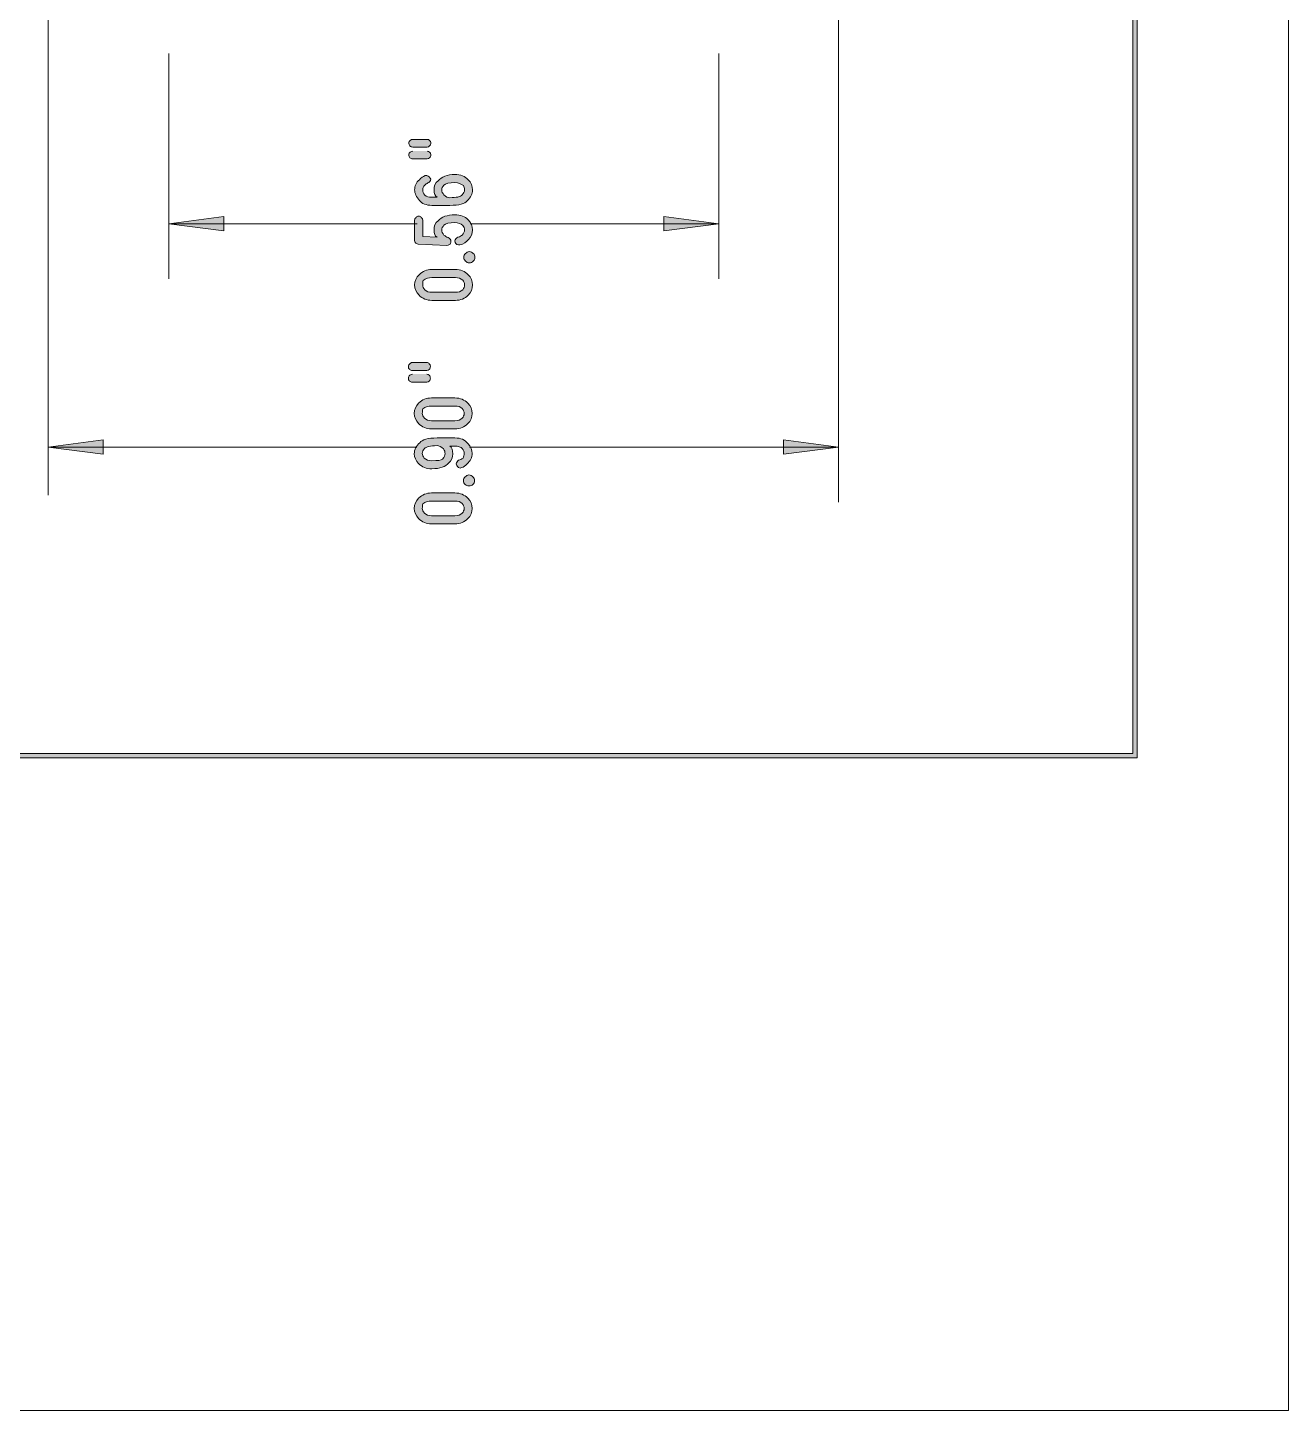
# Model space of a CAD drawing. Header units: inches. Extents: x -1525 to 612, y 0 to 1008.
# Drawn here: x -226.2 to -20, y 0 to 226.2 of the extents above; entities that cross this region are included whole.
import ezdxf

# ---------------------------------------------------------------- set-up
doc = ezdxf.new("R2010")
doc.units = ezdxf.units.IN
doc.header["$MEASUREMENT"] = 0
doc.layers.add('Layer 1', color=7, linetype='Continuous', lineweight=0)

# ---------------------------------------------------------------- blocks, each defined once
blk = doc.blocks.new('Block_2')
at = {"layer": 'Layer 1', "true_color": 0x000000, "transparency": 33554687}
h = blk.add_hatch(color=18, dxfattribs=at)
h.dxf.hatch_style = 2
h.paths.add_polyline_path([(-44.72, 413.52), (-45.44, 412.8), (-45.44, 107.46), (-349.1, 107.46), (-349.1, 412.8), (-45.44, 412.8), (-44.72, 413.52), (-349.82, 413.52), (-349.82, 106.74), (-44.72, 106.74), (-44.72, 413.52)])
h = blk.add_hatch(color=18, dxfattribs=at)
h.dxf.hatch_style = 2
edge = h.paths.add_edge_path()
edge.add_spline(control_points=[(-160.1, 185.28), (-160.58, 185.28), (-161.06, 185.16), (-161.54, 184.8), (-161.6, 184.62), (-161.6, 184.38), (-161.6, 184.08), (-161.6, 183.78), (-161.48, 183.54), (-161.24, 183.3), (-161, 183), (-160.58, 182.88), (-160.1, 182.88), (-160.1, 182.88), (-156.26, 182.88), (-156.26, 182.88), (-155.78, 182.88), (-155.36, 183), (-155.06, 183.3), (-154.88, 183.54), (-154.76, 183.78), (-154.76, 184.08), (-154.76, 184.38), (-154.88, 184.62), (-155.06, 184.86), (-155.36, 185.16), (-155.78, 185.28), (-156.26, 185.28), (-156.26, 185.28), (-160.1, 185.28), (-160.1, 185.28)], knot_values=[0, 0, 0, 0, 1, 1, 1, 2, 2, 2, 3, 3, 3, 4, 4, 4, 5, 5, 5, 6, 6, 6, 7, 7, 7, 8, 8, 8, 9, 9, 9, 10, 10, 10, 10], degree=3, periodic=0)
edge = h.paths.add_edge_path()
edge.add_spline(control_points=[(-156.26, 186.6), (-155.42, 186.6), (-154.7, 186.3), (-154.16, 185.76), (-153.68, 185.28), (-153.44, 184.74), (-153.44, 184.08), (-153.44, 183.42), (-153.68, 182.88), (-154.16, 182.4), (-154.7, 181.86), (-155.42, 181.56), (-156.26, 181.56), (-156.26, 181.56), (-160.1, 181.56), (-160.1, 181.56), (-160.94, 181.56), (-161.66, 181.86), (-162.2, 182.4), (-162.68, 182.88), (-162.92, 183.42), (-162.92, 184.08), (-162.92, 184.74), (-162.68, 185.28), (-162.2, 185.76), (-161.6, 186.3), (-160.94, 186.6), (-160.1, 186.6), (-160.1, 186.6), (-156.26, 186.6), (-156.26, 186.6)], knot_values=[0, 0, 0, 0, 1, 1, 1, 2, 2, 2, 3, 3, 3, 4, 4, 4, 5, 5, 5, 6, 6, 6, 7, 7, 7, 8, 8, 8, 9, 9, 9, 10, 10, 10, 10], degree=3, periodic=0)
edge = h.paths.add_edge_path()
edge.add_spline(control_points=[(-153.32, 187.98), (-153.5, 187.8), (-153.74, 187.68), (-153.98, 187.68), (-154.22, 187.68), (-154.4, 187.8), (-154.58, 187.98), (-154.76, 188.16), (-154.88, 188.34), (-154.88, 188.58), (-154.88, 188.88), (-154.76, 189.06), (-154.58, 189.24), (-154.4, 189.42), (-154.22, 189.54), (-153.98, 189.54), (-153.74, 189.54), (-153.5, 189.42), (-153.32, 189.24), (-153.14, 189.06), (-153.08, 188.88), (-153.08, 188.58), (-153.08, 188.34), (-153.14, 188.16), (-153.32, 187.98)], knot_values=[0, 0, 0, 0, 1, 1, 1, 2, 2, 2, 3, 3, 3, 4, 4, 4, 5, 5, 5, 6, 6, 6, 7, 7, 7, 8, 8, 8, 8], degree=3, periodic=0)
edge = h.paths.add_edge_path()
edge.add_spline(control_points=[(-155.54, 190.62), (-155.66, 190.62), (-155.72, 190.62), (-155.72, 190.62), (-156.14, 190.74), (-156.32, 190.92), (-156.32, 191.28), (-156.32, 191.52), (-156.14, 191.76), (-155.84, 191.88), (-155.48, 192), (-155.24, 192.12), (-155.12, 192.24), (-154.88, 192.54), (-154.76, 192.78), (-154.76, 193.08), (-154.76, 193.32), (-154.88, 193.62), (-155.06, 193.8), (-155.36, 194.1), (-155.78, 194.28), (-156.32, 194.28), (-157.22, 194.28), (-157.88, 194.16), (-158.12, 193.86), (-158.36, 193.62), (-158.48, 193.32), (-158.48, 193.08), (-158.48, 192.78), (-158.36, 192.54), (-158.12, 192.24), (-157.88, 192.06), (-157.7, 191.88), (-157.46, 191.82), (-157.28, 191.76), (-157.22, 191.7), (-157.1, 191.58), (-157.04, 191.46), (-156.98, 191.34), (-156.98, 191.16), (-156.98, 190.98), (-157.04, 190.8), (-157.22, 190.68), (-157.34, 190.62), (-157.46, 190.56), (-157.64, 190.56), (-157.64, 190.56), (-162.32, 190.74), (-162.32, 190.74), (-162.44, 190.74), (-162.62, 190.8), (-162.74, 190.92), (-162.86, 191.04), (-162.92, 191.22), (-162.92, 191.34), (-162.92, 191.34), (-162.92, 194.7), (-162.92, 194.7), (-162.92, 194.88), (-162.86, 195), (-162.68, 195.12), (-162.56, 195.24), (-162.44, 195.36), (-162.26, 195.36), (-162.08, 195.36), (-161.96, 195.24), (-161.84, 195.12), (-161.66, 195), (-161.6, 194.88), (-161.6, 194.7), (-161.6, 194.7), (-161.6, 192), (-161.6, 192), (-161.6, 192), (-159.26, 191.88), (-159.26, 191.88), (-159.62, 192.12), (-159.74, 192.48), (-159.74, 193.08), (-159.74, 193.68), (-159.56, 194.22), (-159.08, 194.58), (-158.54, 195.24), (-157.58, 195.54), (-156.32, 195.54), (-155.42, 195.54), (-154.7, 195.3), (-154.16, 194.76), (-153.68, 194.28), (-153.44, 193.68), (-153.44, 193.08), (-153.44, 192.42), (-153.68, 191.94), (-154.1, 191.52), (-154.46, 191.1), (-154.94, 190.8), (-155.54, 190.62)], knot_values=[0, 0, 0, 0, 1, 1, 1, 2, 2, 2, 3, 3, 3, 4, 4, 4, 5, 5, 5, 6, 6, 6, 7, 7, 7, 8, 8, 8, 9, 9, 9, 10, 10, 10, 11, 11, 11, 12, 12, 12, 13, 13, 13, 14, 14, 14, 15, 15, 15, 16, 16, 16, 17, 17, 17, 18, 18, 18, 19, 19, 19, 20, 20, 20, 21, 21, 21, 22, 22, 22, 23, 23, 23, 24, 24, 24, 25, 25, 25, 26, 26, 26, 27, 27, 27, 28, 28, 28, 29, 29, 29, 30, 30, 30, 31, 31, 31, 32, 32, 32, 32], degree=3, periodic=0)
edge = h.paths.add_edge_path()
edge.add_spline(control_points=[(-154.76, 199.62), (-154.76, 199.92), (-154.82, 200.16), (-154.94, 200.34), (-155.3, 200.64), (-155.78, 200.82), (-156.32, 200.82), (-157.22, 200.82), (-157.88, 200.7), (-158.12, 200.4), (-158.36, 200.16), (-158.48, 199.92), (-158.48, 199.62), (-158.48, 199.38), (-158.36, 199.08), (-158.12, 198.84), (-157.82, 198.48), (-157.46, 198.36), (-157.16, 198.36), (-156.08, 198.36), (-155.42, 198.48), (-155.12, 198.84), (-154.88, 199.08), (-154.76, 199.32), (-154.76, 199.62)], knot_values=[0, 0, 0, 0, 1, 1, 1, 2, 2, 2, 3, 3, 3, 4, 4, 4, 5, 5, 5, 6, 6, 6, 7, 7, 7, 8, 8, 8, 8], degree=3, periodic=0)
edge = h.paths.add_edge_path()
edge.add_spline(control_points=[(-156.32, 202.14), (-155.42, 202.14), (-154.7, 201.84), (-154.16, 201.3), (-153.68, 200.82), (-153.44, 200.28), (-153.44, 199.62), (-153.44, 199.02), (-153.74, 198.42), (-154.28, 197.88), (-154.7, 197.34), (-155.66, 197.1), (-157.16, 197.1), (-157.16, 197.1), (-160.1, 197.1), (-160.1, 197.1), (-161.06, 197.1), (-161.72, 197.4), (-162.14, 197.88), (-162.62, 198.48), (-162.92, 199.08), (-162.92, 199.62), (-162.92, 200.28), (-162.68, 200.82), (-162.14, 201.3), (-161.9, 201.6), (-161.54, 201.84), (-161.18, 201.96), (-161.06, 201.96), (-161, 201.96), (-160.94, 201.96), (-160.58, 201.9), (-160.4, 201.66), (-160.28, 201.36), (-160.34, 201.06), (-160.52, 200.88), (-160.76, 200.76), (-160.94, 200.64), (-161.12, 200.58), (-161.24, 200.4), (-161.48, 200.16), (-161.6, 199.92), (-161.6, 199.62), (-161.6, 199.38), (-161.48, 199.08), (-161.24, 198.78), (-161, 198.54), (-160.64, 198.42), (-160.1, 198.42), (-160.1, 198.42), (-159.26, 198.42), (-159.26, 198.42), (-159.56, 198.66), (-159.74, 199.02), (-159.74, 199.62), (-159.74, 200.28), (-159.56, 200.76), (-159.08, 201.12), (-158.54, 201.78), (-157.58, 202.14), (-156.32, 202.14)], knot_values=[0, 0, 0, 0, 1, 1, 1, 2, 2, 2, 3, 3, 3, 4, 4, 4, 5, 5, 5, 6, 6, 6, 7, 7, 7, 8, 8, 8, 9, 9, 9, 10, 10, 10, 11, 11, 11, 12, 12, 12, 13, 13, 13, 14, 14, 14, 15, 15, 15, 16, 16, 16, 17, 17, 17, 18, 18, 18, 19, 19, 19, 20, 20, 20, 20], degree=3, periodic=0)
edge = h.paths.add_edge_path()
edge.add_spline(control_points=[(-160.88, 207.9), (-160.7, 207.9), (-160.58, 207.84), (-160.46, 207.72), (-160.34, 207.6), (-160.28, 207.48), (-160.28, 207.24), (-160.28, 207.06), (-160.34, 206.94), (-160.46, 206.82), (-160.58, 206.7), (-160.7, 206.64), (-160.88, 206.64), (-160.88, 206.64), (-163.22, 206.64), (-163.22, 206.64), (-163.4, 206.64), (-163.58, 206.7), (-163.7, 206.82), (-163.82, 206.94), (-163.88, 207.12), (-163.88, 207.24), (-163.88, 207.48), (-163.82, 207.6), (-163.64, 207.72), (-163.52, 207.84), (-163.4, 207.9), (-163.22, 207.9), (-163.22, 207.9), (-160.88, 207.9), (-160.88, 207.9)], knot_values=[0, 0, 0, 0, 1, 1, 1, 2, 2, 2, 3, 3, 3, 4, 4, 4, 5, 5, 5, 6, 6, 6, 7, 7, 7, 8, 8, 8, 9, 9, 9, 10, 10, 10, 10], degree=3, periodic=0)
edge = h.paths.add_edge_path()
edge.add_spline(control_points=[(-160.88, 205.98), (-160.7, 205.98), (-160.58, 205.92), (-160.46, 205.8), (-160.34, 205.68), (-160.28, 205.56), (-160.28, 205.38), (-160.28, 205.2), (-160.34, 205.02), (-160.46, 204.9), (-160.58, 204.78), (-160.7, 204.72), (-160.88, 204.72), (-160.88, 204.72), (-163.22, 204.72), (-163.22, 204.72), (-163.4, 204.72), (-163.58, 204.78), (-163.7, 204.9), (-163.82, 205.02), (-163.88, 205.2), (-163.88, 205.38), (-163.88, 205.56), (-163.82, 205.68), (-163.64, 205.8), (-163.52, 205.92), (-163.4, 205.98), (-163.22, 205.98)], knot_values=[0, 0, 0, 0, 1, 1, 1, 2, 2, 2, 3, 3, 3, 4, 4, 4, 5, 5, 5, 6, 6, 6, 7, 7, 7, 8, 8, 8, 9, 9, 9, 9], degree=3, periodic=0)
edge.add_line((-163.22, 205.98), (-160.88, 205.98))
for points in [[(-194.12, 194.1), (-203.12, 194.1), (-194.12, 192.96), (-194.12, 195.3), (-203.12, 194.1), (-194.12, 194.1)], [(-122.18, 194.1), (-113.18, 194.1), (-122.18, 195.3), (-122.18, 192.96), (-113.18, 194.1), (-122.18, 194.1)], [(-213.86, 157.56), (-222.86, 157.56), (-213.86, 156.42), (-213.86, 158.76), (-222.86, 157.56), (-213.86, 157.56)], [(-102.56, 157.56), (-93.56, 157.56), (-102.56, 158.76), (-102.56, 156.42), (-93.56, 157.56), (-102.56, 157.56)]]:
    blk.add_hatch(color=18, dxfattribs=at).paths.add_polyline_path(points)
h = blk.add_hatch(color=18, dxfattribs=at)
h.dxf.hatch_style = 2
edge = h.paths.add_edge_path()
edge.add_spline(control_points=[(-160.16, 148.74), (-160.64, 148.74), (-161.12, 148.62), (-161.6, 148.26), (-161.66, 148.08), (-161.66, 147.84), (-161.66, 147.54), (-161.66, 147.3), (-161.54, 147), (-161.3, 146.76), (-161.06, 146.46), (-160.64, 146.34), (-160.16, 146.34), (-160.16, 146.34), (-156.32, 146.34), (-156.32, 146.34), (-155.84, 146.34), (-155.42, 146.46), (-155.12, 146.76), (-154.94, 147), (-154.82, 147.24), (-154.82, 147.54), (-154.82, 147.84), (-154.94, 148.08), (-155.12, 148.32), (-155.42, 148.62), (-155.84, 148.74), (-156.32, 148.74), (-156.32, 148.74), (-160.16, 148.74), (-160.16, 148.74)], knot_values=[0, 0, 0, 0, 1, 1, 1, 2, 2, 2, 3, 3, 3, 4, 4, 4, 5, 5, 5, 6, 6, 6, 7, 7, 7, 8, 8, 8, 9, 9, 9, 10, 10, 10, 10], degree=3, periodic=0)
edge = h.paths.add_edge_path()
edge.add_spline(control_points=[(-156.32, 150.06), (-155.48, 150.06), (-154.76, 149.76), (-154.22, 149.22), (-153.74, 148.74), (-153.5, 148.2), (-153.5, 147.54), (-153.5, 146.88), (-153.74, 146.34), (-154.22, 145.86), (-154.76, 145.32), (-155.48, 145.02), (-156.32, 145.02), (-156.32, 145.02), (-160.16, 145.02), (-160.16, 145.02), (-161, 145.02), (-161.72, 145.32), (-162.26, 145.86), (-162.74, 146.34), (-162.98, 146.94), (-162.98, 147.54), (-162.98, 148.2), (-162.74, 148.74), (-162.26, 149.22), (-161.66, 149.76), (-161, 150.06), (-160.16, 150.06), (-160.16, 150.06), (-156.32, 150.06), (-156.32, 150.06)], knot_values=[0, 0, 0, 0, 1, 1, 1, 2, 2, 2, 3, 3, 3, 4, 4, 4, 5, 5, 5, 6, 6, 6, 7, 7, 7, 8, 8, 8, 9, 9, 9, 10, 10, 10, 10], degree=3, periodic=0)
edge = h.paths.add_edge_path()
edge.add_spline(control_points=[(-153.38, 151.44), (-153.56, 151.26), (-153.8, 151.2), (-154.04, 151.2), (-154.28, 151.2), (-154.46, 151.26), (-154.64, 151.44), (-154.82, 151.62), (-154.94, 151.8), (-154.94, 152.1), (-154.94, 152.34), (-154.82, 152.52), (-154.64, 152.7), (-154.46, 152.88), (-154.28, 153), (-154.04, 153), (-153.8, 153), (-153.56, 152.88), (-153.38, 152.7), (-153.2, 152.52), (-153.14, 152.34), (-153.14, 152.1), (-153.14, 151.8), (-153.2, 151.62), (-153.38, 151.44)], knot_values=[0, 0, 0, 0, 1, 1, 1, 2, 2, 2, 3, 3, 3, 4, 4, 4, 5, 5, 5, 6, 6, 6, 7, 7, 7, 8, 8, 8, 8], degree=3, periodic=0)
edge = h.paths.add_edge_path()
edge.add_spline(control_points=[(-161.66, 156.54), (-161.66, 156.24), (-161.54, 156), (-161.36, 155.76), (-161.06, 155.46), (-160.64, 155.34), (-160.1, 155.34), (-159.14, 155.34), (-158.6, 155.4), (-158.36, 155.58), (-158.06, 155.94), (-157.94, 156.24), (-157.94, 156.48), (-157.94, 156.78), (-158, 157.02), (-158.18, 157.26), (-158.6, 157.62), (-158.96, 157.8), (-159.26, 157.8), (-160.34, 157.8), (-161, 157.62), (-161.3, 157.32), (-161.54, 157.08), (-161.66, 156.78), (-161.66, 156.54)], knot_values=[0, 0, 0, 0, 1, 1, 1, 2, 2, 2, 3, 3, 3, 4, 4, 4, 5, 5, 5, 6, 6, 6, 7, 7, 7, 8, 8, 8, 8], degree=3, periodic=0)
edge = h.paths.add_edge_path()
edge.add_spline(control_points=[(-160.1, 154.02), (-161, 154.02), (-161.72, 154.26), (-162.26, 154.86), (-162.74, 155.34), (-162.98, 155.88), (-162.98, 156.48), (-162.98, 157.14), (-162.68, 157.74), (-162.08, 158.28), (-161.66, 158.76), (-160.76, 159.06), (-159.26, 159.06), (-159.26, 159.06), (-156.32, 159.06), (-156.32, 159.06), (-155.36, 159.06), (-154.7, 158.76), (-154.22, 158.16), (-153.74, 157.62), (-153.5, 157.08), (-153.5, 156.54), (-153.5, 155.88), (-153.8, 155.28), (-154.34, 154.8), (-154.58, 154.5), (-154.88, 154.32), (-155.24, 154.2), (-155.3, 154.14), (-155.42, 154.14), (-155.48, 154.14), (-155.84, 154.26), (-156.02, 154.44), (-156.14, 154.8), (-156.08, 155.1), (-155.9, 155.28), (-155.72, 155.4), (-155.48, 155.46), (-155.24, 155.58), (-155, 155.76), (-154.88, 156), (-154.82, 156.24), (-154.82, 156.54), (-154.82, 156.78), (-154.88, 157.02), (-155.12, 157.32), (-155.36, 157.56), (-155.78, 157.74), (-156.32, 157.74), (-156.32, 157.74), (-157.16, 157.74), (-157.16, 157.74), (-156.8, 157.5), (-156.68, 157.08), (-156.68, 156.48), (-156.68, 155.88), (-156.86, 155.34), (-157.34, 154.98), (-157.88, 154.32), (-158.78, 154.02), (-160.1, 154.02)], knot_values=[0, 0, 0, 0, 1, 1, 1, 2, 2, 2, 3, 3, 3, 4, 4, 4, 5, 5, 5, 6, 6, 6, 7, 7, 7, 8, 8, 8, 9, 9, 9, 10, 10, 10, 11, 11, 11, 12, 12, 12, 13, 13, 13, 14, 14, 14, 15, 15, 15, 16, 16, 16, 17, 17, 17, 18, 18, 18, 19, 19, 19, 20, 20, 20, 20], degree=3, periodic=0)
edge = h.paths.add_edge_path()
edge.add_spline(control_points=[(-160.16, 164.28), (-160.64, 164.28), (-161.12, 164.16), (-161.6, 163.8), (-161.66, 163.62), (-161.66, 163.38), (-161.66, 163.08), (-161.66, 162.84), (-161.54, 162.54), (-161.3, 162.3), (-161.06, 162), (-160.64, 161.88), (-160.16, 161.88), (-160.16, 161.88), (-156.32, 161.88), (-156.32, 161.88), (-155.84, 161.88), (-155.42, 162), (-155.12, 162.3), (-154.94, 162.54), (-154.82, 162.78), (-154.82, 163.08), (-154.82, 163.38), (-154.94, 163.62), (-155.12, 163.86), (-155.42, 164.16), (-155.84, 164.28), (-156.32, 164.28), (-156.32, 164.28), (-160.16, 164.28), (-160.16, 164.28)], knot_values=[0, 0, 0, 0, 1, 1, 1, 2, 2, 2, 3, 3, 3, 4, 4, 4, 5, 5, 5, 6, 6, 6, 7, 7, 7, 8, 8, 8, 9, 9, 9, 10, 10, 10, 10], degree=3, periodic=0)
edge = h.paths.add_edge_path()
edge.add_spline(control_points=[(-156.32, 165.6), (-155.48, 165.6), (-154.76, 165.3), (-154.22, 164.76), (-153.74, 164.28), (-153.5, 163.74), (-153.5, 163.08), (-153.5, 162.42), (-153.74, 161.88), (-154.22, 161.4), (-154.76, 160.86), (-155.48, 160.56), (-156.32, 160.56), (-156.32, 160.56), (-160.16, 160.56), (-160.16, 160.56), (-161, 160.56), (-161.72, 160.86), (-162.26, 161.4), (-162.74, 161.88), (-162.98, 162.48), (-162.98, 163.08), (-162.98, 163.74), (-162.74, 164.28), (-162.26, 164.76), (-161.66, 165.36), (-161, 165.6), (-160.16, 165.6), (-160.16, 165.6), (-156.32, 165.6), (-156.32, 165.6)], knot_values=[0, 0, 0, 0, 1, 1, 1, 2, 2, 2, 3, 3, 3, 4, 4, 4, 5, 5, 5, 6, 6, 6, 7, 7, 7, 8, 8, 8, 9, 9, 9, 10, 10, 10, 10], degree=3, periodic=0)
edge = h.paths.add_edge_path()
edge.add_spline(control_points=[(-160.94, 171.42), (-160.76, 171.42), (-160.64, 171.3), (-160.52, 171.18), (-160.4, 171.06), (-160.34, 170.94), (-160.34, 170.76), (-160.34, 170.58), (-160.4, 170.4), (-160.52, 170.28), (-160.64, 170.16), (-160.76, 170.1), (-160.94, 170.1), (-160.94, 170.1), (-163.28, 170.1), (-163.28, 170.1), (-163.46, 170.1), (-163.64, 170.16), (-163.76, 170.28), (-163.88, 170.4), (-163.94, 170.58), (-163.94, 170.76), (-163.94, 170.94), (-163.88, 171.06), (-163.7, 171.18), (-163.58, 171.3), (-163.46, 171.42), (-163.28, 171.42), (-163.28, 171.42), (-160.94, 171.42), (-160.94, 171.42)], knot_values=[0, 0, 0, 0, 1, 1, 1, 2, 2, 2, 3, 3, 3, 4, 4, 4, 5, 5, 5, 6, 6, 6, 7, 7, 7, 8, 8, 8, 9, 9, 9, 10, 10, 10, 10], degree=3, periodic=0)
edge = h.paths.add_edge_path()
edge.add_spline(control_points=[(-160.94, 169.5), (-160.76, 169.5), (-160.64, 169.44), (-160.52, 169.32), (-160.4, 169.14), (-160.34, 169.02), (-160.34, 168.84), (-160.34, 168.66), (-160.4, 168.48), (-160.52, 168.36), (-160.64, 168.24), (-160.76, 168.18), (-160.94, 168.18), (-160.94, 168.18), (-163.28, 168.18), (-163.28, 168.18), (-163.46, 168.18), (-163.64, 168.24), (-163.76, 168.36), (-163.88, 168.48), (-163.94, 168.66), (-163.94, 168.84), (-163.94, 169.02), (-163.88, 169.2), (-163.7, 169.32), (-163.58, 169.44), (-163.46, 169.5), (-163.28, 169.5)], knot_values=[0, 0, 0, 0, 1, 1, 1, 2, 2, 2, 3, 3, 3, 4, 4, 4, 5, 5, 5, 6, 6, 6, 7, 7, 7, 8, 8, 8, 9, 9, 9, 9], degree=3, periodic=0)
edge.add_line((-163.28, 169.5), (-160.94, 169.5))
at = {"layer": 'Layer 1', "color": 18, "lineweight": 9, "true_color": 0x000000}
for p, q in [((-222.86, 149.7), (-222.86, 263.4)), ((-93.56, 263.4), (-93.56, 148.56)), ((-203.12, 221.94), (-203.12, 185.1)), ((-113.18, 221.94), (-113.18, 185.1)), ((-194.12, 194.1), (-162.5, 194.1)), ((-122.18, 194.1), (-153.86, 194.1)), ((-213.86, 157.56), (-162.56, 157.56)), ((-102.56, 157.56), (-153.92, 157.56))]:
    blk.add_line(p, q, dxfattribs=at)
at = {"layer": 'Layer 1'}
blk.add_lwpolyline([(-632, 1008), (-20, 1008), (-20, 0), (-632, 0)], close=True, dxfattribs=at)
for points in [[(-44.72, 413.52), (-45.44, 412.8), (-45.44, 107.46), (-349.1, 107.46), (-349.1, 412.8), (-45.44, 412.8), (-44.72, 413.52), (-349.82, 413.52), (-349.82, 106.74), (-44.72, 106.74), (-44.72, 413.52)], [(-194.12, 194.1), (-203.12, 194.1), (-194.12, 192.96), (-194.12, 195.3), (-203.12, 194.1), (-194.12, 194.1)], [(-122.18, 194.1), (-113.18, 194.1), (-122.18, 195.3), (-122.18, 192.96), (-113.18, 194.1), (-122.18, 194.1)], [(-213.86, 157.56), (-222.86, 157.56), (-213.86, 156.42), (-213.86, 158.76), (-222.86, 157.56), (-213.86, 157.56)], [(-102.56, 157.56), (-93.56, 157.56), (-102.56, 158.76), (-102.56, 156.42), (-93.56, 157.56), (-102.56, 157.56)]]:
    blk.add_lwpolyline(points, dxfattribs=at)
at = {"layer": 'Layer 1', "color": 18, "lineweight": 9, "true_color": 0x000000}
for points in [[(-44.72, 413.52), (-349.82, 413.52), (-349.82, 106.74), (-44.72, 106.74)], [(-349.1, 412.8), (-45.44, 412.8), (-45.44, 107.46), (-349.1, 107.46)]]:
    blk.add_lwpolyline(points, close=True, dxfattribs=at)
for points in [[(-203.12, 194.1), (-194.12, 192.96), (-194.12, 195.3), (-203.12, 194.1)], [(-113.18, 194.1), (-122.18, 195.3), (-122.18, 192.96), (-113.18, 194.1)], [(-222.86, 157.56), (-213.86, 156.42), (-213.86, 158.76), (-222.86, 157.56)], [(-93.56, 157.56), (-102.56, 158.76), (-102.56, 156.42), (-93.56, 157.56)]]:
    blk.add_lwpolyline(points, dxfattribs=at)
at = {"layer": 'Layer 1'}
for points, knots in [([(-160.88, 207.9), (-160.7, 207.9), (-160.58, 207.84), (-160.46, 207.72), (-160.34, 207.6), (-160.28, 207.48), (-160.28, 207.24), (-160.28, 207.06), (-160.34, 206.94), (-160.46, 206.82), (-160.58, 206.7), (-160.7, 206.64), (-160.88, 206.64), (-160.88, 206.64), (-163.22, 206.64), (-163.22, 206.64), (-163.4, 206.64), (-163.58, 206.7), (-163.7, 206.82), (-163.82, 206.94), (-163.88, 207.12), (-163.88, 207.24), (-163.88, 207.48), (-163.82, 207.6), (-163.64, 207.72), (-163.52, 207.84), (-163.4, 207.9), (-163.22, 207.9), (-163.22, 207.9), (-160.88, 207.9), (-160.88, 207.9)], [0, 0, 0, 0, 1, 1, 1, 2, 2, 2, 3, 3, 3, 4, 4, 4, 5, 5, 5, 6, 6, 6, 7, 7, 7, 8, 8, 8, 9, 9, 9, 10, 10, 10, 10]), ([(-160.88, 205.98), (-160.7, 205.98), (-160.58, 205.92), (-160.46, 205.8), (-160.34, 205.68), (-160.28, 205.56), (-160.28, 205.38), (-160.28, 205.2), (-160.34, 205.02), (-160.46, 204.9), (-160.58, 204.78), (-160.7, 204.72), (-160.88, 204.72), (-160.88, 204.72), (-163.22, 204.72), (-163.22, 204.72), (-163.4, 204.72), (-163.58, 204.78), (-163.7, 204.9), (-163.82, 205.02), (-163.88, 205.2), (-163.88, 205.38), (-163.88, 205.56), (-163.82, 205.68), (-163.64, 205.8), (-163.52, 205.92), (-163.4, 205.98), (-163.22, 205.98)], [0, 0, 0, 0, 1, 1, 1, 2, 2, 2, 3, 3, 3, 4, 4, 4, 5, 5, 5, 6, 6, 6, 7, 7, 7, 8, 8, 8, 9, 9, 9, 9]), ([(-156.32, 202.14), (-155.42, 202.14), (-154.7, 201.84), (-154.16, 201.3), (-153.68, 200.82), (-153.44, 200.28), (-153.44, 199.62), (-153.44, 199.02), (-153.74, 198.42), (-154.28, 197.88), (-154.7, 197.34), (-155.66, 197.1), (-157.16, 197.1), (-157.16, 197.1), (-160.1, 197.1), (-160.1, 197.1), (-161.06, 197.1), (-161.72, 197.4), (-162.14, 197.88), (-162.62, 198.48), (-162.92, 199.08), (-162.92, 199.62), (-162.92, 200.28), (-162.68, 200.82), (-162.14, 201.3), (-161.9, 201.6), (-161.54, 201.84), (-161.18, 201.96), (-161.06, 201.96), (-161, 201.96), (-160.94, 201.96), (-160.58, 201.9), (-160.4, 201.66), (-160.28, 201.36), (-160.34, 201.06), (-160.52, 200.88), (-160.76, 200.76), (-160.94, 200.64), (-161.12, 200.58), (-161.24, 200.4), (-161.48, 200.16), (-161.6, 199.92), (-161.6, 199.62), (-161.6, 199.38), (-161.48, 199.08), (-161.24, 198.78), (-161, 198.54), (-160.64, 198.42), (-160.1, 198.42), (-160.1, 198.42), (-159.26, 198.42), (-159.26, 198.42), (-159.56, 198.66), (-159.74, 199.02), (-159.74, 199.62), (-159.74, 200.28), (-159.56, 200.76), (-159.08, 201.12), (-158.54, 201.78), (-157.58, 202.14), (-156.32, 202.14)], [0, 0, 0, 0, 1, 1, 1, 2, 2, 2, 3, 3, 3, 4, 4, 4, 5, 5, 5, 6, 6, 6, 7, 7, 7, 8, 8, 8, 9, 9, 9, 10, 10, 10, 11, 11, 11, 12, 12, 12, 13, 13, 13, 14, 14, 14, 15, 15, 15, 16, 16, 16, 17, 17, 17, 18, 18, 18, 19, 19, 19, 20, 20, 20, 20]), ([(-154.76, 199.62), (-154.76, 199.92), (-154.82, 200.16), (-154.94, 200.34), (-155.3, 200.64), (-155.78, 200.82), (-156.32, 200.82), (-157.22, 200.82), (-157.88, 200.7), (-158.12, 200.4), (-158.36, 200.16), (-158.48, 199.92), (-158.48, 199.62), (-158.48, 199.38), (-158.36, 199.08), (-158.12, 198.84), (-157.82, 198.48), (-157.46, 198.36), (-157.16, 198.36), (-156.08, 198.36), (-155.42, 198.48), (-155.12, 198.84), (-154.88, 199.08), (-154.76, 199.32), (-154.76, 199.62)], [0, 0, 0, 0, 1, 1, 1, 2, 2, 2, 3, 3, 3, 4, 4, 4, 5, 5, 5, 6, 6, 6, 7, 7, 7, 8, 8, 8, 8]), ([(-155.54, 190.62), (-155.66, 190.62), (-155.72, 190.62), (-155.72, 190.62), (-156.14, 190.74), (-156.32, 190.92), (-156.32, 191.28), (-156.32, 191.52), (-156.14, 191.76), (-155.84, 191.88), (-155.48, 192), (-155.24, 192.12), (-155.12, 192.24), (-154.88, 192.54), (-154.76, 192.78), (-154.76, 193.08), (-154.76, 193.32), (-154.88, 193.62), (-155.06, 193.8), (-155.36, 194.1), (-155.78, 194.28), (-156.32, 194.28), (-157.22, 194.28), (-157.88, 194.16), (-158.12, 193.86), (-158.36, 193.62), (-158.48, 193.32), (-158.48, 193.08), (-158.48, 192.78), (-158.36, 192.54), (-158.12, 192.24), (-157.88, 192.06), (-157.7, 191.88), (-157.46, 191.82), (-157.28, 191.76), (-157.22, 191.7), (-157.1, 191.58), (-157.04, 191.46), (-156.98, 191.34), (-156.98, 191.16), (-156.98, 190.98), (-157.04, 190.8), (-157.22, 190.68), (-157.34, 190.62), (-157.46, 190.56), (-157.64, 190.56), (-157.64, 190.56), (-162.32, 190.74), (-162.32, 190.74), (-162.44, 190.74), (-162.62, 190.8), (-162.74, 190.92), (-162.86, 191.04), (-162.92, 191.22), (-162.92, 191.34), (-162.92, 191.34), (-162.92, 194.7), (-162.92, 194.7), (-162.92, 194.88), (-162.86, 195), (-162.68, 195.12), (-162.56, 195.24), (-162.44, 195.36), (-162.26, 195.36), (-162.08, 195.36), (-161.96, 195.24), (-161.84, 195.12), (-161.66, 195), (-161.6, 194.88), (-161.6, 194.7), (-161.6, 194.7), (-161.6, 192), (-161.6, 192), (-161.6, 192), (-159.26, 191.88), (-159.26, 191.88), (-159.62, 192.12), (-159.74, 192.48), (-159.74, 193.08), (-159.74, 193.68), (-159.56, 194.22), (-159.08, 194.58), (-158.54, 195.24), (-157.58, 195.54), (-156.32, 195.54), (-155.42, 195.54), (-154.7, 195.3), (-154.16, 194.76), (-153.68, 194.28), (-153.44, 193.68), (-153.44, 193.08), (-153.44, 192.42), (-153.68, 191.94), (-154.1, 191.52), (-154.46, 191.1), (-154.94, 190.8), (-155.54, 190.62)], [0, 0, 0, 0, 1, 1, 1, 2, 2, 2, 3, 3, 3, 4, 4, 4, 5, 5, 5, 6, 6, 6, 7, 7, 7, 8, 8, 8, 9, 9, 9, 10, 10, 10, 11, 11, 11, 12, 12, 12, 13, 13, 13, 14, 14, 14, 15, 15, 15, 16, 16, 16, 17, 17, 17, 18, 18, 18, 19, 19, 19, 20, 20, 20, 21, 21, 21, 22, 22, 22, 23, 23, 23, 24, 24, 24, 25, 25, 25, 26, 26, 26, 27, 27, 27, 28, 28, 28, 29, 29, 29, 30, 30, 30, 31, 31, 31, 32, 32, 32, 32]), ([(-153.32, 187.98), (-153.5, 187.8), (-153.74, 187.68), (-153.98, 187.68), (-154.22, 187.68), (-154.4, 187.8), (-154.58, 187.98), (-154.76, 188.16), (-154.88, 188.34), (-154.88, 188.58), (-154.88, 188.88), (-154.76, 189.06), (-154.58, 189.24), (-154.4, 189.42), (-154.22, 189.54), (-153.98, 189.54), (-153.74, 189.54), (-153.5, 189.42), (-153.32, 189.24), (-153.14, 189.06), (-153.08, 188.88), (-153.08, 188.58), (-153.08, 188.34), (-153.14, 188.16), (-153.32, 187.98)], [0, 0, 0, 0, 1, 1, 1, 2, 2, 2, 3, 3, 3, 4, 4, 4, 5, 5, 5, 6, 6, 6, 7, 7, 7, 8, 8, 8, 8]), ([(-156.26, 186.6), (-155.42, 186.6), (-154.7, 186.3), (-154.16, 185.76), (-153.68, 185.28), (-153.44, 184.74), (-153.44, 184.08), (-153.44, 183.42), (-153.68, 182.88), (-154.16, 182.4), (-154.7, 181.86), (-155.42, 181.56), (-156.26, 181.56), (-156.26, 181.56), (-160.1, 181.56), (-160.1, 181.56), (-160.94, 181.56), (-161.66, 181.86), (-162.2, 182.4), (-162.68, 182.88), (-162.92, 183.42), (-162.92, 184.08), (-162.92, 184.74), (-162.68, 185.28), (-162.2, 185.76), (-161.6, 186.3), (-160.94, 186.6), (-160.1, 186.6), (-160.1, 186.6), (-156.26, 186.6), (-156.26, 186.6)], [0, 0, 0, 0, 1, 1, 1, 2, 2, 2, 3, 3, 3, 4, 4, 4, 5, 5, 5, 6, 6, 6, 7, 7, 7, 8, 8, 8, 9, 9, 9, 10, 10, 10, 10]), ([(-160.1, 185.28), (-160.58, 185.28), (-161.06, 185.16), (-161.54, 184.8), (-161.6, 184.62), (-161.6, 184.38), (-161.6, 184.08), (-161.6, 183.78), (-161.48, 183.54), (-161.24, 183.3), (-161, 183), (-160.58, 182.88), (-160.1, 182.88), (-160.1, 182.88), (-156.26, 182.88), (-156.26, 182.88), (-155.78, 182.88), (-155.36, 183), (-155.06, 183.3), (-154.88, 183.54), (-154.76, 183.78), (-154.76, 184.08), (-154.76, 184.38), (-154.88, 184.62), (-155.06, 184.86), (-155.36, 185.16), (-155.78, 185.28), (-156.26, 185.28), (-156.26, 185.28), (-160.1, 185.28), (-160.1, 185.28)], [0, 0, 0, 0, 1, 1, 1, 2, 2, 2, 3, 3, 3, 4, 4, 4, 5, 5, 5, 6, 6, 6, 7, 7, 7, 8, 8, 8, 9, 9, 9, 10, 10, 10, 10]), ([(-160.94, 171.42), (-160.76, 171.42), (-160.64, 171.3), (-160.52, 171.18), (-160.4, 171.06), (-160.34, 170.94), (-160.34, 170.76), (-160.34, 170.58), (-160.4, 170.4), (-160.52, 170.28), (-160.64, 170.16), (-160.76, 170.1), (-160.94, 170.1), (-160.94, 170.1), (-163.28, 170.1), (-163.28, 170.1), (-163.46, 170.1), (-163.64, 170.16), (-163.76, 170.28), (-163.88, 170.4), (-163.94, 170.58), (-163.94, 170.76), (-163.94, 170.94), (-163.88, 171.06), (-163.7, 171.18), (-163.58, 171.3), (-163.46, 171.42), (-163.28, 171.42), (-163.28, 171.42), (-160.94, 171.42), (-160.94, 171.42)], [0, 0, 0, 0, 1, 1, 1, 2, 2, 2, 3, 3, 3, 4, 4, 4, 5, 5, 5, 6, 6, 6, 7, 7, 7, 8, 8, 8, 9, 9, 9, 10, 10, 10, 10]), ([(-160.94, 169.5), (-160.76, 169.5), (-160.64, 169.44), (-160.52, 169.32), (-160.4, 169.14), (-160.34, 169.02), (-160.34, 168.84), (-160.34, 168.66), (-160.4, 168.48), (-160.52, 168.36), (-160.64, 168.24), (-160.76, 168.18), (-160.94, 168.18), (-160.94, 168.18), (-163.28, 168.18), (-163.28, 168.18), (-163.46, 168.18), (-163.64, 168.24), (-163.76, 168.36), (-163.88, 168.48), (-163.94, 168.66), (-163.94, 168.84), (-163.94, 169.02), (-163.88, 169.2), (-163.7, 169.32), (-163.58, 169.44), (-163.46, 169.5), (-163.28, 169.5)], [0, 0, 0, 0, 1, 1, 1, 2, 2, 2, 3, 3, 3, 4, 4, 4, 5, 5, 5, 6, 6, 6, 7, 7, 7, 8, 8, 8, 9, 9, 9, 9]), ([(-156.32, 165.6), (-155.48, 165.6), (-154.76, 165.3), (-154.22, 164.76), (-153.74, 164.28), (-153.5, 163.74), (-153.5, 163.08), (-153.5, 162.42), (-153.74, 161.88), (-154.22, 161.4), (-154.76, 160.86), (-155.48, 160.56), (-156.32, 160.56), (-156.32, 160.56), (-160.16, 160.56), (-160.16, 160.56), (-161, 160.56), (-161.72, 160.86), (-162.26, 161.4), (-162.74, 161.88), (-162.98, 162.48), (-162.98, 163.08), (-162.98, 163.74), (-162.74, 164.28), (-162.26, 164.76), (-161.66, 165.36), (-161, 165.6), (-160.16, 165.6), (-160.16, 165.6), (-156.32, 165.6), (-156.32, 165.6)], [0, 0, 0, 0, 1, 1, 1, 2, 2, 2, 3, 3, 3, 4, 4, 4, 5, 5, 5, 6, 6, 6, 7, 7, 7, 8, 8, 8, 9, 9, 9, 10, 10, 10, 10]), ([(-160.16, 164.28), (-160.64, 164.28), (-161.12, 164.16), (-161.6, 163.8), (-161.66, 163.62), (-161.66, 163.38), (-161.66, 163.08), (-161.66, 162.84), (-161.54, 162.54), (-161.3, 162.3), (-161.06, 162), (-160.64, 161.88), (-160.16, 161.88), (-160.16, 161.88), (-156.32, 161.88), (-156.32, 161.88), (-155.84, 161.88), (-155.42, 162), (-155.12, 162.3), (-154.94, 162.54), (-154.82, 162.78), (-154.82, 163.08), (-154.82, 163.38), (-154.94, 163.62), (-155.12, 163.86), (-155.42, 164.16), (-155.84, 164.28), (-156.32, 164.28), (-156.32, 164.28), (-160.16, 164.28), (-160.16, 164.28)], [0, 0, 0, 0, 1, 1, 1, 2, 2, 2, 3, 3, 3, 4, 4, 4, 5, 5, 5, 6, 6, 6, 7, 7, 7, 8, 8, 8, 9, 9, 9, 10, 10, 10, 10]), ([(-160.1, 154.02), (-161, 154.02), (-161.72, 154.26), (-162.26, 154.86), (-162.74, 155.34), (-162.98, 155.88), (-162.98, 156.48), (-162.98, 157.14), (-162.68, 157.74), (-162.08, 158.28), (-161.66, 158.76), (-160.76, 159.06), (-159.26, 159.06), (-159.26, 159.06), (-156.32, 159.06), (-156.32, 159.06), (-155.36, 159.06), (-154.7, 158.76), (-154.22, 158.16), (-153.74, 157.62), (-153.5, 157.08), (-153.5, 156.54), (-153.5, 155.88), (-153.8, 155.28), (-154.34, 154.8), (-154.58, 154.5), (-154.88, 154.32), (-155.24, 154.2), (-155.3, 154.14), (-155.42, 154.14), (-155.48, 154.14), (-155.84, 154.26), (-156.02, 154.44), (-156.14, 154.8), (-156.08, 155.1), (-155.9, 155.28), (-155.72, 155.4), (-155.48, 155.46), (-155.24, 155.58), (-155, 155.76), (-154.88, 156), (-154.82, 156.24), (-154.82, 156.54), (-154.82, 156.78), (-154.88, 157.02), (-155.12, 157.32), (-155.36, 157.56), (-155.78, 157.74), (-156.32, 157.74), (-156.32, 157.74), (-157.16, 157.74), (-157.16, 157.74), (-156.8, 157.5), (-156.68, 157.08), (-156.68, 156.48), (-156.68, 155.88), (-156.86, 155.34), (-157.34, 154.98), (-157.88, 154.32), (-158.78, 154.02), (-160.1, 154.02)], [0, 0, 0, 0, 1, 1, 1, 2, 2, 2, 3, 3, 3, 4, 4, 4, 5, 5, 5, 6, 6, 6, 7, 7, 7, 8, 8, 8, 9, 9, 9, 10, 10, 10, 11, 11, 11, 12, 12, 12, 13, 13, 13, 14, 14, 14, 15, 15, 15, 16, 16, 16, 17, 17, 17, 18, 18, 18, 19, 19, 19, 20, 20, 20, 20]), ([(-161.66, 156.54), (-161.66, 156.24), (-161.54, 156), (-161.36, 155.76), (-161.06, 155.46), (-160.64, 155.34), (-160.1, 155.34), (-159.14, 155.34), (-158.6, 155.4), (-158.36, 155.58), (-158.06, 155.94), (-157.94, 156.24), (-157.94, 156.48), (-157.94, 156.78), (-158, 157.02), (-158.18, 157.26), (-158.6, 157.62), (-158.96, 157.8), (-159.26, 157.8), (-160.34, 157.8), (-161, 157.62), (-161.3, 157.32), (-161.54, 157.08), (-161.66, 156.78), (-161.66, 156.54)], [0, 0, 0, 0, 1, 1, 1, 2, 2, 2, 3, 3, 3, 4, 4, 4, 5, 5, 5, 6, 6, 6, 7, 7, 7, 8, 8, 8, 8]), ([(-153.38, 151.44), (-153.56, 151.26), (-153.8, 151.2), (-154.04, 151.2), (-154.28, 151.2), (-154.46, 151.26), (-154.64, 151.44), (-154.82, 151.62), (-154.94, 151.8), (-154.94, 152.1), (-154.94, 152.34), (-154.82, 152.52), (-154.64, 152.7), (-154.46, 152.88), (-154.28, 153), (-154.04, 153), (-153.8, 153), (-153.56, 152.88), (-153.38, 152.7), (-153.2, 152.52), (-153.14, 152.34), (-153.14, 152.1), (-153.14, 151.8), (-153.2, 151.62), (-153.38, 151.44)], [0, 0, 0, 0, 1, 1, 1, 2, 2, 2, 3, 3, 3, 4, 4, 4, 5, 5, 5, 6, 6, 6, 7, 7, 7, 8, 8, 8, 8]), ([(-156.32, 150.06), (-155.48, 150.06), (-154.76, 149.76), (-154.22, 149.22), (-153.74, 148.74), (-153.5, 148.2), (-153.5, 147.54), (-153.5, 146.88), (-153.74, 146.34), (-154.22, 145.86), (-154.76, 145.32), (-155.48, 145.02), (-156.32, 145.02), (-156.32, 145.02), (-160.16, 145.02), (-160.16, 145.02), (-161, 145.02), (-161.72, 145.32), (-162.26, 145.86), (-162.74, 146.34), (-162.98, 146.94), (-162.98, 147.54), (-162.98, 148.2), (-162.74, 148.74), (-162.26, 149.22), (-161.66, 149.76), (-161, 150.06), (-160.16, 150.06), (-160.16, 150.06), (-156.32, 150.06), (-156.32, 150.06)], [0, 0, 0, 0, 1, 1, 1, 2, 2, 2, 3, 3, 3, 4, 4, 4, 5, 5, 5, 6, 6, 6, 7, 7, 7, 8, 8, 8, 9, 9, 9, 10, 10, 10, 10]), ([(-160.16, 148.74), (-160.64, 148.74), (-161.12, 148.62), (-161.6, 148.26), (-161.66, 148.08), (-161.66, 147.84), (-161.66, 147.54), (-161.66, 147.3), (-161.54, 147), (-161.3, 146.76), (-161.06, 146.46), (-160.64, 146.34), (-160.16, 146.34), (-160.16, 146.34), (-156.32, 146.34), (-156.32, 146.34), (-155.84, 146.34), (-155.42, 146.46), (-155.12, 146.76), (-154.94, 147), (-154.82, 147.24), (-154.82, 147.54), (-154.82, 147.84), (-154.94, 148.08), (-155.12, 148.32), (-155.42, 148.62), (-155.84, 148.74), (-156.32, 148.74), (-156.32, 148.74), (-160.16, 148.74), (-160.16, 148.74)], [0, 0, 0, 0, 1, 1, 1, 2, 2, 2, 3, 3, 3, 4, 4, 4, 5, 5, 5, 6, 6, 6, 7, 7, 7, 8, 8, 8, 9, 9, 9, 10, 10, 10, 10])]:
    blk.add_open_spline(points, degree=3, knots=knots, dxfattribs=at)
blk = doc.blocks.new('Block_1')
at = {"layer": 'Layer 1'}
blk.add_blockref('Block_2', (0, 0), dxfattribs=at)

msp = doc.modelspace()

# ---------------------------------------------------------------- block references
at = {"layer": 'Layer 1'}
msp.add_blockref('Block_1', (0, 0), dxfattribs=at)

doc.saveas('drawing.dxf')
